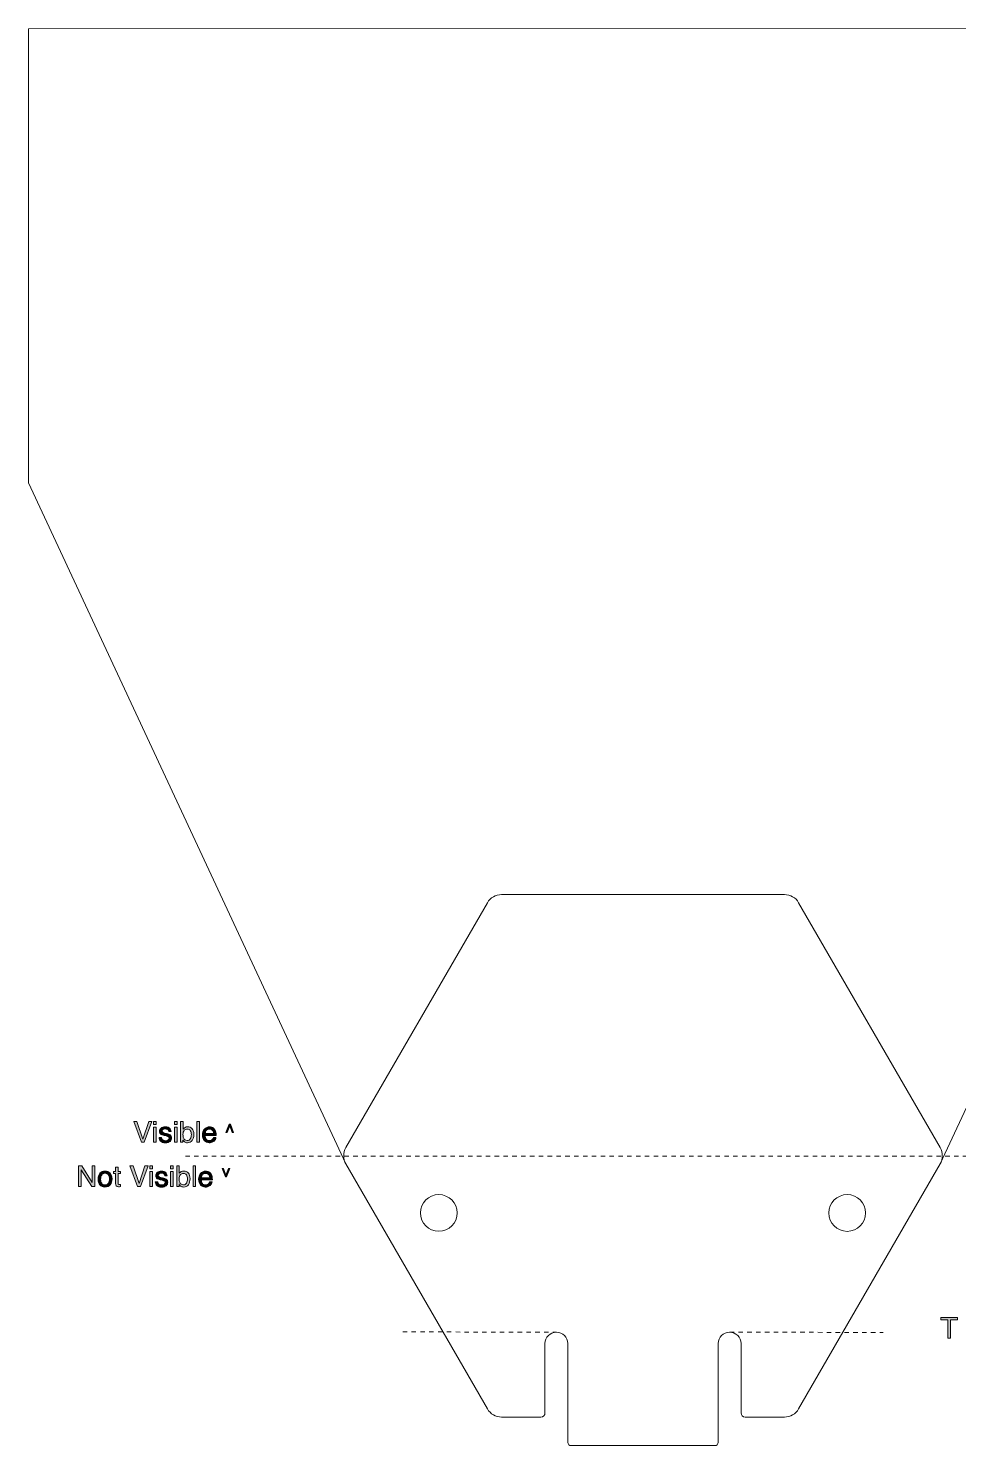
# Model space of a CAD drawing. Header units: millimetres. Extents: x 5.6 to 101.1, y 33.8 to 120.6.
# Drawn here: x 5.6 to 62.6, y 33.8 to 120.6 of the extents above; entities that cross this region are included whole.
import ezdxf

# ---------------------------------------------------------------- set-up
doc = ezdxf.new("R2010")
doc.units = ezdxf.units.MM
doc.linetypes.add('Affinity_exported_lt_1', pattern=[0.540888, 0.270444, -0.270444])
for name, color, linetype in [('Hextension Extended', 7, 'Continuous'), ('Hextension Template', 7, 'Continuous'), ('Mounting Holes', 7, 'Continuous'), ('Text and Guidance', 7, 'Continuous')]:
    doc.layers.add(name, color=color, linetype=linetype)

msp = doc.modelspace()

# ---------------------------------------------------------------- hatches: boundary and pattern name
at = {"layer": 'Text and Guidance', "true_color": 0x0000ff, "transparency": 33554687}
for points in [[(12.25, 53.647), (12.613, 52.569), (12.972, 53.647), (13.164, 53.647), (12.703, 52.382), (12.521, 52.382), (12.06, 53.647)], [(15.926, 53.647), (16.081, 53.647), (16.081, 52.382), (15.926, 52.382)], [(17.971, 53.487), (18.168, 52.984), (18.091, 52.984), (17.936, 53.395), (17.78, 52.984), (17.702, 52.984), (17.9, 53.487)], [(8.68, 50.933), (8.882, 50.933), (9.521, 49.908), (9.521, 50.933), (9.684, 50.933), (9.684, 49.668), (9.492, 49.668), (8.843, 50.692), (8.843, 49.668), (8.68, 49.668)], [(12.015, 50.933), (12.378, 49.856), (12.737, 50.933), (12.929, 50.933), (12.468, 49.668), (12.286, 49.668), (11.825, 50.933)], [(15.691, 50.933), (15.846, 50.933), (15.846, 49.668), (15.691, 49.668)], [(17.664, 50.27), (17.466, 50.774), (17.545, 50.774), (17.701, 50.362), (17.856, 50.774), (17.933, 50.774), (17.736, 50.27)]]:
    msp.add_hatch(color=5, dxfattribs=at).paths.add_polyline_path(points, flags=0)
h = msp.add_hatch(color=5, dxfattribs=at)
h.paths.add_polyline_path([(13.275, 53.3), (13.432, 53.3), (13.432, 52.382), (13.275, 52.382)], flags=0)
h.paths.add_polyline_path([(13.275, 53.647), (13.432, 53.647), (13.432, 53.471), (13.275, 53.471)], flags=0)
h = msp.add_hatch(color=5, dxfattribs=at)
edge = h.paths.add_edge_path(flags=0)
edge.add_spline(control_points=[(13.759, 52.671), (13.763, 52.619), (13.776, 52.58), (13.797, 52.552), (13.836, 52.502), (13.904, 52.477), (14.001, 52.477), (14.058, 52.477), (14.109, 52.49), (14.152, 52.515), (14.196, 52.54), (14.218, 52.578), (14.218, 52.63), (14.218, 52.67), (14.2, 52.7), (14.165, 52.721), (14.143, 52.734), (14.099, 52.748), (14.033, 52.765), (14.033, 52.765), (13.909, 52.796), (13.909, 52.796), (13.831, 52.815), (13.773, 52.837), (13.735, 52.861), (13.669, 52.903), (13.636, 52.961), (13.636, 53.035), (13.636, 53.123), (13.667, 53.193), (13.73, 53.247), (13.793, 53.301), (13.877, 53.328), (13.983, 53.328), (14.122, 53.328), (14.223, 53.287), (14.284, 53.206), (14.323, 53.154), (14.341, 53.098), (14.34, 53.039), (14.34, 53.039), (14.194, 53.039), (14.194, 53.039), (14.191, 53.074), (14.178, 53.106), (14.157, 53.134), (14.121, 53.175), (14.059, 53.195), (13.971, 53.195), (13.913, 53.195), (13.868, 53.184), (13.838, 53.162), (13.808, 53.139), (13.793, 53.11), (13.793, 53.073), (13.793, 53.033), (13.813, 53.001), (13.853, 52.977), (13.876, 52.962), (13.909, 52.95), (13.954, 52.939), (13.954, 52.939), (14.057, 52.914), (14.057, 52.914), (14.168, 52.887), (14.243, 52.861), (14.281, 52.835), (14.341, 52.796), (14.371, 52.734), (14.371, 52.649), (14.371, 52.566), (14.34, 52.496), (14.278, 52.436), (14.215, 52.376), (14.12, 52.346), (13.993, 52.346), (13.856, 52.346), (13.759, 52.377), (13.701, 52.44), (13.644, 52.502), (13.614, 52.579), (13.61, 52.671), (13.61, 52.671), (13.759, 52.671), (13.759, 52.671)], knot_values=[0, 0, 0, 0, 1, 1, 1, 2, 2, 2, 3, 3, 3, 4, 4, 4, 5, 5, 5, 6, 6, 6, 7, 7, 7, 8, 8, 8, 9, 9, 9, 10, 10, 10, 11, 11, 11, 12, 12, 12, 13, 13, 13, 14, 14, 14, 15, 15, 15, 16, 16, 16, 17, 17, 17, 18, 18, 18, 19, 19, 19, 20, 20, 20, 21, 21, 21, 22, 22, 22, 23, 23, 23, 24, 24, 24, 25, 25, 25, 26, 26, 26, 27, 27, 27, 28, 28, 28, 28], degree=3, periodic=1)
h = msp.add_hatch(color=5, dxfattribs=at)
h.paths.add_polyline_path([(14.548, 53.647), (14.706, 53.647), (14.706, 53.471), (14.548, 53.471)], flags=0)
h.paths.add_polyline_path([(14.548, 53.3), (14.706, 53.3), (14.706, 52.382), (14.548, 52.382)], flags=0)
h = msp.add_hatch(color=5, dxfattribs=at)
edge = h.paths.add_edge_path(flags=0)
edge.add_spline(control_points=[(14.928, 53.651), (14.928, 53.651), (15.079, 53.651), (15.079, 53.651), (15.079, 53.651), (15.079, 53.192), (15.079, 53.192), (15.113, 53.236), (15.153, 53.27), (15.2, 53.293), (15.248, 53.316), (15.299, 53.328), (15.354, 53.328), (15.469, 53.328), (15.562, 53.289), (15.633, 53.21), (15.705, 53.131), (15.74, 53.014), (15.74, 52.86), (15.74, 52.715), (15.705, 52.593), (15.635, 52.497), (15.564, 52.401), (15.466, 52.352), (15.341, 52.352), (15.271, 52.352), (15.212, 52.369), (15.163, 52.403), (15.135, 52.423), (15.104, 52.455), (15.071, 52.5), (15.071, 52.5), (15.071, 52.382), (15.071, 52.382), (15.071, 52.382), (14.928, 52.382), (14.928, 52.382), (14.928, 52.382), (14.928, 53.651), (14.928, 53.651)], knot_values=[0, 0, 0, 0, 1, 1, 1, 2, 2, 2, 3, 3, 3, 4, 4, 4, 5, 5, 5, 6, 6, 6, 7, 7, 7, 8, 8, 8, 9, 9, 9, 10, 10, 10, 11, 11, 11, 12, 12, 12, 13, 13, 13, 13], degree=3, periodic=1)
edge = h.paths.add_edge_path(flags=0)
edge.add_spline(control_points=[(15.331, 52.489), (15.415, 52.489), (15.478, 52.523), (15.52, 52.589), (15.561, 52.656), (15.582, 52.744), (15.582, 52.853), (15.582, 52.95), (15.561, 53.03), (15.52, 53.094), (15.478, 53.158), (15.417, 53.189), (15.336, 53.189), (15.265, 53.189), (15.203, 53.163), (15.15, 53.111), (15.097, 53.059), (15.07, 52.973), (15.07, 52.853), (15.07, 52.766), (15.081, 52.696), (15.103, 52.642), (15.144, 52.54), (15.22, 52.489), (15.331, 52.489)], knot_values=[0, 0, 0, 0, 1, 1, 1, 2, 2, 2, 3, 3, 3, 4, 4, 4, 5, 5, 5, 6, 6, 6, 7, 7, 7, 8, 8, 8, 8], degree=3, periodic=1)
h = msp.add_hatch(color=5, dxfattribs=at)
edge = h.paths.add_edge_path(flags=0)
edge.add_spline(control_points=[(16.697, 53.325), (16.763, 53.325), (16.826, 53.309), (16.888, 53.279), (16.949, 53.248), (16.996, 53.208), (17.028, 53.159), (17.059, 53.113), (17.08, 53.059), (17.09, 52.997), (17.099, 52.954), (17.104, 52.886), (17.104, 52.793), (17.104, 52.793), (16.428, 52.793), (16.428, 52.793), (16.431, 52.7), (16.453, 52.625), (16.494, 52.568), (16.535, 52.511), (16.599, 52.483), (16.686, 52.483), (16.767, 52.483), (16.832, 52.51), (16.88, 52.563), (16.907, 52.594), (16.927, 52.63), (16.938, 52.671), (16.938, 52.671), (17.091, 52.671), (17.091, 52.671), (17.087, 52.637), (17.074, 52.599), (17.051, 52.558), (17.028, 52.516), (17.003, 52.482), (16.975, 52.456), (16.928, 52.41), (16.869, 52.379), (16.8, 52.363), (16.763, 52.353), (16.72, 52.349), (16.673, 52.349), (16.558, 52.349), (16.461, 52.391), (16.381, 52.474), (16.301, 52.558), (16.262, 52.675), (16.262, 52.825), (16.262, 52.973), (16.302, 53.094), (16.382, 53.186), (16.462, 53.278), (16.568, 53.325), (16.697, 53.325)], knot_values=[0, 0, 0, 0, 1, 1, 1, 2, 2, 2, 3, 3, 3, 4, 4, 4, 5, 5, 5, 6, 6, 6, 7, 7, 7, 8, 8, 8, 9, 9, 9, 10, 10, 10, 11, 11, 11, 12, 12, 12, 13, 13, 13, 14, 14, 14, 15, 15, 15, 16, 16, 16, 17, 17, 17, 18, 18, 18, 18], degree=3, periodic=1)
edge = h.paths.add_edge_path(flags=0)
edge.add_spline(control_points=[(16.945, 52.916), (16.938, 52.984), (16.924, 53.037), (16.901, 53.077), (16.858, 53.152), (16.787, 53.189), (16.688, 53.189), (16.617, 53.189), (16.557, 53.164), (16.509, 53.112), (16.46, 53.061), (16.435, 52.996), (16.432, 52.916), (16.432, 52.916), (16.945, 52.916), (16.945, 52.916)], knot_values=[0, 0, 0, 0, 1, 1, 1, 2, 2, 2, 3, 3, 3, 4, 4, 4, 5, 5, 5, 5], degree=3, periodic=1)
h = msp.add_hatch(color=5, dxfattribs=at)
edge = h.paths.add_edge_path(flags=0)
edge.add_spline(control_points=[(10.305, 50.617), (10.424, 50.617), (10.524, 50.577), (10.606, 50.498), (10.689, 50.419), (10.73, 50.302), (10.73, 50.149), (10.73, 50), (10.693, 49.877), (10.621, 49.78), (10.549, 49.683), (10.436, 49.634), (10.284, 49.634), (10.157, 49.634), (10.057, 49.677), (9.982, 49.763), (9.907, 49.849), (9.87, 49.964), (9.87, 50.109), (9.87, 50.264), (9.909, 50.387), (9.988, 50.479), (10.067, 50.571), (10.172, 50.617), (10.305, 50.617)], knot_values=[0, 0, 0, 0, 1, 1, 1, 2, 2, 2, 3, 3, 3, 4, 4, 4, 5, 5, 5, 6, 6, 6, 7, 7, 7, 8, 8, 8, 8], degree=3, periodic=1)
edge = h.paths.add_edge_path(flags=0)
edge.add_spline(control_points=[(10.299, 49.768), (10.402, 49.768), (10.472, 49.807), (10.51, 49.885), (10.549, 49.962), (10.568, 50.049), (10.568, 50.144), (10.568, 50.23), (10.554, 50.3), (10.526, 50.354), (10.483, 50.439), (10.407, 50.482), (10.301, 50.482), (10.206, 50.482), (10.137, 50.446), (10.094, 50.373), (10.051, 50.301), (10.029, 50.214), (10.029, 50.112), (10.029, 50.013), (10.051, 49.932), (10.094, 49.866), (10.137, 49.801), (10.205, 49.768), (10.299, 49.768)], knot_values=[0, 0, 0, 0, 1, 1, 1, 2, 2, 2, 3, 3, 3, 4, 4, 4, 5, 5, 5, 6, 6, 6, 7, 7, 7, 8, 8, 8, 8], degree=3, periodic=1)
h = msp.add_hatch(color=5, dxfattribs=at)
edge = h.paths.add_edge_path(flags=0)
edge.add_spline(control_points=[(10.945, 50.848), (10.945, 50.848), (11.102, 50.848), (11.102, 50.848), (11.102, 50.848), (11.102, 50.59), (11.102, 50.59), (11.102, 50.59), (11.249, 50.59), (11.249, 50.59), (11.249, 50.59), (11.249, 50.464), (11.249, 50.464), (11.249, 50.464), (11.102, 50.464), (11.102, 50.464), (11.102, 50.464), (11.102, 49.862), (11.102, 49.862), (11.102, 49.83), (11.113, 49.808), (11.134, 49.797), (11.146, 49.791), (11.167, 49.788), (11.195, 49.788), (11.195, 49.788), (11.219, 49.788), (11.219, 49.788), (11.219, 49.788), (11.249, 49.79), (11.249, 49.79), (11.249, 49.79), (11.249, 49.668), (11.249, 49.668), (11.231, 49.663), (11.213, 49.659), (11.193, 49.657), (11.174, 49.654), (11.153, 49.653), (11.131, 49.653), (11.059, 49.653), (11.009, 49.672), (10.984, 49.709), (10.958, 49.746), (10.945, 49.794), (10.945, 49.853), (10.945, 49.853), (10.945, 50.464), (10.945, 50.464), (10.945, 50.464), (10.82, 50.464), (10.82, 50.464), (10.82, 50.464), (10.82, 50.59), (10.82, 50.59), (10.82, 50.59), (10.945, 50.59), (10.945, 50.59), (10.945, 50.59), (10.945, 50.848), (10.945, 50.848)], knot_values=[0, 0, 0, 0, 1, 1, 1, 2, 2, 2, 3, 3, 3, 4, 4, 4, 5, 5, 5, 6, 6, 6, 7, 7, 7, 8, 8, 8, 9, 9, 9, 10, 10, 10, 11, 11, 11, 12, 12, 12, 13, 13, 13, 14, 14, 14, 15, 15, 15, 16, 16, 16, 17, 17, 17, 18, 18, 18, 19, 19, 19, 20, 20, 20, 20], degree=3, periodic=1)
h = msp.add_hatch(color=5, dxfattribs=at)
h.paths.add_polyline_path([(13.04, 50.933), (13.197, 50.933), (13.197, 50.757), (13.04, 50.757)], flags=0)
h.paths.add_polyline_path([(13.04, 50.586), (13.197, 50.586), (13.197, 49.668), (13.04, 49.668)], flags=0)
h = msp.add_hatch(color=5, dxfattribs=at)
edge = h.paths.add_edge_path(flags=0)
edge.add_spline(control_points=[(13.524, 49.957), (13.528, 49.906), (13.541, 49.866), (13.562, 49.838), (13.601, 49.789), (13.669, 49.764), (13.766, 49.764), (13.823, 49.764), (13.874, 49.776), (13.917, 49.801), (13.961, 49.826), (13.983, 49.865), (13.983, 49.917), (13.983, 49.956), (13.965, 49.987), (13.93, 50.007), (13.908, 50.02), (13.863, 50.035), (13.797, 50.051), (13.797, 50.051), (13.674, 50.082), (13.674, 50.082), (13.596, 50.102), (13.538, 50.124), (13.5, 50.148), (13.434, 50.19), (13.4, 50.248), (13.4, 50.322), (13.4, 50.409), (13.432, 50.48), (13.495, 50.534), (13.558, 50.588), (13.642, 50.615), (13.748, 50.615), (13.887, 50.615), (13.987, 50.574), (14.049, 50.492), (14.087, 50.441), (14.106, 50.385), (14.105, 50.325), (14.105, 50.325), (13.958, 50.325), (13.958, 50.325), (13.956, 50.36), (13.943, 50.392), (13.921, 50.421), (13.886, 50.461), (13.824, 50.482), (13.736, 50.482), (13.678, 50.482), (13.633, 50.471), (13.603, 50.448), (13.573, 50.426), (13.558, 50.396), (13.558, 50.36), (13.558, 50.319), (13.578, 50.287), (13.617, 50.263), (13.64, 50.249), (13.674, 50.236), (13.719, 50.225), (13.719, 50.225), (13.822, 50.2), (13.822, 50.2), (13.933, 50.173), (14.008, 50.147), (14.045, 50.122), (14.106, 50.082), (14.136, 50.02), (14.136, 49.935), (14.136, 49.853), (14.105, 49.782), (14.042, 49.722), (13.98, 49.663), (13.885, 49.633), (13.758, 49.633), (13.621, 49.633), (13.523, 49.664), (13.466, 49.726), (13.409, 49.788), (13.379, 49.865), (13.375, 49.957), (13.375, 49.957), (13.524, 49.957), (13.524, 49.957)], knot_values=[0, 0, 0, 0, 1, 1, 1, 2, 2, 2, 3, 3, 3, 4, 4, 4, 5, 5, 5, 6, 6, 6, 7, 7, 7, 8, 8, 8, 9, 9, 9, 10, 10, 10, 11, 11, 11, 12, 12, 12, 13, 13, 13, 14, 14, 14, 15, 15, 15, 16, 16, 16, 17, 17, 17, 18, 18, 18, 19, 19, 19, 20, 20, 20, 21, 21, 21, 22, 22, 22, 23, 23, 23, 24, 24, 24, 25, 25, 25, 26, 26, 26, 27, 27, 27, 28, 28, 28, 28], degree=3, periodic=1)
h = msp.add_hatch(color=5, dxfattribs=at)
h.paths.add_polyline_path([(14.313, 50.586), (14.471, 50.586), (14.471, 49.668), (14.313, 49.668)], flags=0)
h.paths.add_polyline_path([(14.313, 50.933), (14.471, 50.933), (14.471, 50.757), (14.313, 50.757)], flags=0)
h = msp.add_hatch(color=5, dxfattribs=at)
edge = h.paths.add_edge_path(flags=0)
edge.add_spline(control_points=[(14.693, 50.937), (14.693, 50.937), (14.844, 50.937), (14.844, 50.937), (14.844, 50.937), (14.844, 50.478), (14.844, 50.478), (14.878, 50.523), (14.918, 50.556), (14.965, 50.58), (15.012, 50.603), (15.064, 50.615), (15.119, 50.615), (15.233, 50.615), (15.327, 50.575), (15.398, 50.496), (15.47, 50.417), (15.505, 50.301), (15.505, 50.147), (15.505, 50.001), (15.47, 49.88), (15.399, 49.783), (15.329, 49.687), (15.231, 49.639), (15.106, 49.639), (15.036, 49.639), (14.977, 49.656), (14.928, 49.689), (14.9, 49.71), (14.869, 49.742), (14.836, 49.786), (14.836, 49.786), (14.836, 49.668), (14.836, 49.668), (14.836, 49.668), (14.693, 49.668), (14.693, 49.668), (14.693, 49.668), (14.693, 50.937), (14.693, 50.937)], knot_values=[0, 0, 0, 0, 1, 1, 1, 2, 2, 2, 3, 3, 3, 4, 4, 4, 5, 5, 5, 6, 6, 6, 7, 7, 7, 8, 8, 8, 9, 9, 9, 10, 10, 10, 11, 11, 11, 12, 12, 12, 13, 13, 13, 13], degree=3, periodic=1)
edge = h.paths.add_edge_path(flags=0)
edge.add_spline(control_points=[(15.096, 49.776), (15.18, 49.776), (15.243, 49.809), (15.284, 49.876), (15.326, 49.942), (15.347, 50.03), (15.347, 50.139), (15.347, 50.236), (15.326, 50.317), (15.284, 50.38), (15.243, 50.444), (15.181, 50.476), (15.101, 50.476), (15.03, 50.476), (14.968, 50.45), (14.915, 50.397), (14.862, 50.345), (14.835, 50.259), (14.835, 50.139), (14.835, 50.052), (14.846, 49.982), (14.868, 49.928), (14.909, 49.826), (14.985, 49.776), (15.096, 49.776)], knot_values=[0, 0, 0, 0, 1, 1, 1, 2, 2, 2, 3, 3, 3, 4, 4, 4, 5, 5, 5, 6, 6, 6, 7, 7, 7, 8, 8, 8, 8], degree=3, periodic=1)
h = msp.add_hatch(color=5, dxfattribs=at)
edge = h.paths.add_edge_path(flags=0)
edge.add_spline(control_points=[(16.462, 50.611), (16.528, 50.611), (16.591, 50.596), (16.653, 50.565), (16.714, 50.534), (16.761, 50.495), (16.793, 50.446), (16.824, 50.399), (16.845, 50.345), (16.855, 50.283), (16.864, 50.24), (16.869, 50.173), (16.869, 50.08), (16.869, 50.08), (16.193, 50.08), (16.193, 50.08), (16.196, 49.986), (16.218, 49.911), (16.259, 49.854), (16.3, 49.798), (16.364, 49.77), (16.451, 49.77), (16.532, 49.77), (16.597, 49.796), (16.645, 49.85), (16.672, 49.881), (16.692, 49.917), (16.703, 49.957), (16.703, 49.957), (16.856, 49.957), (16.856, 49.957), (16.852, 49.923), (16.838, 49.886), (16.816, 49.844), (16.793, 49.802), (16.768, 49.768), (16.74, 49.742), (16.692, 49.696), (16.634, 49.665), (16.565, 49.649), (16.527, 49.64), (16.485, 49.635), (16.438, 49.635), (16.323, 49.635), (16.226, 49.677), (16.146, 49.761), (16.066, 49.844), (16.026, 49.961), (16.026, 50.112), (16.026, 50.26), (16.067, 50.38), (16.147, 50.472), (16.227, 50.565), (16.332, 50.611), (16.462, 50.611)], knot_values=[0, 0, 0, 0, 1, 1, 1, 2, 2, 2, 3, 3, 3, 4, 4, 4, 5, 5, 5, 6, 6, 6, 7, 7, 7, 8, 8, 8, 9, 9, 9, 10, 10, 10, 11, 11, 11, 12, 12, 12, 13, 13, 13, 14, 14, 14, 15, 15, 15, 16, 16, 16, 17, 17, 17, 18, 18, 18, 18], degree=3, periodic=1)
edge = h.paths.add_edge_path(flags=0)
edge.add_spline(control_points=[(16.709, 50.203), (16.703, 50.27), (16.688, 50.324), (16.665, 50.364), (16.623, 50.439), (16.552, 50.476), (16.453, 50.476), (16.382, 50.476), (16.322, 50.45), (16.274, 50.399), (16.225, 50.347), (16.2, 50.282), (16.197, 50.203), (16.197, 50.203), (16.709, 50.203), (16.709, 50.203)], knot_values=[0, 0, 0, 0, 1, 1, 1, 2, 2, 2, 3, 3, 3, 4, 4, 4, 5, 5, 5, 5], degree=3, periodic=1)
at = {"layer": 'Text and Guidance', "true_color": 0x000080, "transparency": 33554687}
msp.add_hatch(color=176, dxfattribs=at).paths.add_polyline_path([(62.483, 41.657), (62.483, 41.507), (62.057, 41.507), (62.057, 40.392), (61.883, 40.392), (61.883, 41.507), (61.457, 41.507), (61.457, 41.657)], flags=0)

# ---------------------------------------------------------------- linework, layer by layer
at = {"layer": 'Hextension Extended', "color": 153, "linetype": 'Continuous', "lineweight": 5, "true_color": 0x5994dc}
msp.add_open_spline([(5.605, 120.575), (5.605, 120.575), (5.605, 92.775), (5.605, 92.775), (5.605, 92.775), (25.044, 51.05), (25.044, 51.05), (25.044, 51.05), (33.704, 36.05), (33.704, 36.05), (33.882, 35.74), (34.213, 35.55), (34.57, 35.55), (34.57, 35.55), (36.98, 35.55), (36.98, 35.55), (37.118, 35.55), (37.23, 35.662), (37.23, 35.8), (37.23, 35.8), (37.23, 40.05), (37.23, 40.05), (37.23, 40.436), (37.543, 40.75), (37.93, 40.75), (38.317, 40.75), (38.63, 40.436), (38.63, 40.05), (38.63, 40.05), (38.63, 34), (38.63, 34), (38.63, 33.889), (38.72, 33.8), (38.83, 33.8), (38.83, 33.8), (47.63, 33.8), (47.63, 33.8), (47.741, 33.8), (47.83, 33.889), (47.83, 34), (47.83, 34), (47.83, 40.05), (47.83, 40.05), (47.83, 40.436), (48.143, 40.75), (48.53, 40.75), (48.917, 40.75), (49.23, 40.436), (49.23, 40.05), (49.23, 40.05), (49.23, 35.8), (49.23, 35.8), (49.23, 35.662), (49.342, 35.55), (49.48, 35.55), (49.48, 35.55), (51.89, 35.55), (51.89, 35.55), (52.248, 35.55), (52.578, 35.74), (52.756, 36.05), (52.756, 36.05), (61.417, 51.05), (61.417, 51.05), (61.417, 51.05), (80.93, 92.8), (80.93, 92.8), (80.93, 92.8), (80.93, 120.6), (80.93, 120.6), (80.93, 120.6), (5.605, 120.575), (5.605, 120.575)], degree=3, knots=[0, 0, 0, 0, 1, 1, 1, 2, 2, 2, 3, 3, 3, 4, 4, 4, 5, 5, 5, 6, 6, 6, 7, 7, 7, 8, 8, 8, 9, 9, 9, 10, 10, 10, 11, 11, 11, 12, 12, 12, 13, 13, 13, 14, 14, 14, 15, 15, 15, 16, 16, 16, 17, 17, 17, 18, 18, 18, 19, 19, 19, 20, 20, 20, 21, 21, 21, 22, 22, 22, 23, 23, 23, 24, 24, 24, 24], dxfattribs=at)
at = {"layer": 'Hextension Template', "color": 16, "linetype": 'Continuous', "lineweight": 5, "true_color": 0x800000}
msp.add_lwpolyline([(37.229, 35.8), (37.229, 40.05)], dxfattribs=at)
msp.add_open_spline([(37.23, 40.05), (37.23, 40.436), (37.543, 40.75), (37.93, 40.75), (38.317, 40.75), (38.63, 40.436), (38.63, 40.05), (38.63, 40.05), (38.63, 34), (38.63, 34), (38.63, 33.889), (38.72, 33.8), (38.83, 33.8), (38.83, 33.8), (47.63, 33.8), (47.63, 33.8), (47.741, 33.8), (47.83, 33.889), (47.83, 34), (47.83, 34), (47.83, 40.05), (47.83, 40.05), (47.83, 40.436), (48.143, 40.75), (48.53, 40.75), (48.917, 40.75), (49.23, 40.436), (49.23, 40.05), (49.23, 40.05), (49.23, 35.8), (49.23, 35.8), (49.23, 35.662), (49.342, 35.55), (49.48, 35.55), (49.48, 35.55), (51.89, 35.55), (51.89, 35.55), (52.248, 35.55), (52.578, 35.74), (52.756, 36.05), (52.756, 36.05), (61.417, 51.05), (61.417, 51.05), (61.595, 51.359), (61.595, 51.74), (61.417, 52.05), (61.417, 52.05), (52.756, 67.05), (52.756, 67.05), (52.578, 67.359), (52.248, 67.55), (51.89, 67.55), (51.89, 67.55), (34.57, 67.55), (34.57, 67.55), (34.213, 67.55), (33.882, 67.359), (33.704, 67.05), (33.704, 67.05), (25.044, 52.05), (25.044, 52.05), (24.865, 51.74), (24.865, 51.359), (25.044, 51.05), (25.044, 51.05), (33.704, 36.05), (33.704, 36.05), (33.882, 35.74), (34.213, 35.55), (34.57, 35.55), (34.57, 35.55), (36.98, 35.55), (36.98, 35.55), (37.118, 35.55), (37.23, 35.662), (37.23, 35.8), (37.23, 35.8), (37.23, 40.05), (37.23, 40.05)], degree=3, knots=[0, 0, 0, 0, 1, 1, 1, 2, 2, 2, 3, 3, 3, 4, 4, 4, 5, 5, 5, 6, 6, 6, 7, 7, 7, 8, 8, 8, 9, 9, 9, 10, 10, 10, 11, 11, 11, 12, 12, 12, 13, 13, 13, 14, 14, 14, 15, 15, 15, 16, 16, 16, 17, 17, 17, 18, 18, 18, 19, 19, 19, 20, 20, 20, 21, 21, 21, 22, 22, 22, 23, 23, 23, 24, 24, 24, 25, 25, 25, 26, 26, 26, 26], dxfattribs=at)
at = {"layer": 'Mounting Holes', "color": 6, "linetype": 'Continuous', "lineweight": 5, "true_color": 0xff00ff}
for points in [[(30.73, 49.177), (31.351, 49.177), (31.855, 48.673), (31.855, 48.052), (31.855, 47.432), (31.351, 46.927), (30.73, 46.927), (30.109, 46.927), (29.605, 47.432), (29.605, 48.052), (29.605, 48.673), (30.109, 49.177), (30.73, 49.177)], [(55.73, 49.175), (56.351, 49.175), (56.855, 48.671), (56.855, 48.05), (56.855, 47.429), (56.351, 46.925), (55.73, 46.925), (55.109, 46.925), (54.605, 47.429), (54.605, 48.05), (54.605, 48.671), (55.109, 49.175), (55.73, 49.175)]]:
    msp.add_open_spline(points, degree=3, knots=[0, 0, 0, 0, 1, 1, 1, 2, 2, 2, 3, 3, 3, 4, 4, 4, 4], dxfattribs=at)
at = {"layer": 'Text and Guidance', "color": 5, "linetype": 'Continuous', "lineweight": 0, "true_color": 0x0000ff}
for points in [[(12.25, 53.647), (12.613, 52.569), (12.972, 53.647), (13.164, 53.647), (12.703, 52.382), (12.521, 52.382), (12.06, 53.647), (12.25, 53.647)], [(13.275, 53.647), (13.432, 53.647), (13.432, 53.471), (13.275, 53.471), (13.275, 53.647)], [(13.275, 53.3), (13.432, 53.3), (13.432, 52.382), (13.275, 52.382), (13.275, 53.3)], [(14.548, 53.647), (14.706, 53.647), (14.706, 53.471), (14.548, 53.471), (14.548, 53.647)], [(14.548, 53.3), (14.706, 53.3), (14.706, 52.382), (14.548, 52.382), (14.548, 53.3)], [(15.926, 53.647), (16.081, 53.647), (16.081, 52.382), (15.926, 52.382), (15.926, 53.647)], [(17.971, 53.487), (18.168, 52.984), (18.091, 52.984), (17.936, 53.395), (17.78, 52.984), (17.702, 52.984), (17.9, 53.487), (17.971, 53.487)], [(8.68, 50.933), (8.882, 50.933), (9.521, 49.908), (9.521, 50.933), (9.684, 50.933), (9.684, 49.668), (9.492, 49.668), (8.843, 50.692), (8.843, 49.668), (8.68, 49.668), (8.68, 50.933)], [(12.015, 50.933), (12.378, 49.856), (12.737, 50.933), (12.929, 50.933), (12.468, 49.668), (12.286, 49.668), (11.825, 50.933), (12.015, 50.933)], [(13.04, 50.933), (13.197, 50.933), (13.197, 50.757), (13.04, 50.757), (13.04, 50.933)], [(13.04, 50.586), (13.197, 50.586), (13.197, 49.668), (13.04, 49.668), (13.04, 50.586)], [(14.313, 50.933), (14.471, 50.933), (14.471, 50.757), (14.313, 50.757), (14.313, 50.933)], [(14.313, 50.586), (14.471, 50.586), (14.471, 49.668), (14.313, 49.668), (14.313, 50.586)], [(15.691, 50.933), (15.846, 50.933), (15.846, 49.668), (15.691, 49.668), (15.691, 50.933)], [(17.664, 50.27), (17.466, 50.774), (17.545, 50.774), (17.701, 50.362), (17.856, 50.774), (17.933, 50.774), (17.736, 50.27), (17.664, 50.27)]]:
    msp.add_lwpolyline(points, close=True, dxfattribs=at)
at = {"layer": 'Text and Guidance', "color": 5, "linetype": 'Affinity_exported_lt_1', "lineweight": 9, "true_color": 0x0000ff}
msp.add_lwpolyline([(15.217, 51.522), (71.243, 51.522)], dxfattribs=at)
at = {"layer": 'Text and Guidance', "color": 176, "linetype": 'Continuous', "lineweight": 0, "true_color": 0x000080}
msp.add_lwpolyline([(62.483, 41.657), (62.483, 41.507), (62.057, 41.507), (62.057, 40.392), (61.883, 40.392), (61.883, 41.507), (61.457, 41.507), (61.457, 41.657), (62.483, 41.657)], close=True, dxfattribs=at)
at = {"layer": 'Text and Guidance', "color": 176, "linetype": 'Affinity_exported_lt_1', "lineweight": 9, "true_color": 0x000080}
for points in [[(28.521, 40.766), (37.93, 40.75)], [(48.53, 40.75), (57.939, 40.733)]]:
    msp.add_lwpolyline(points, dxfattribs=at)
at = {"layer": 'Text and Guidance', "color": 5, "linetype": 'Continuous', "lineweight": 0, "true_color": 0x0000ff}
for points, knots in [([(13.759, 52.671), (13.763, 52.619), (13.776, 52.58), (13.797, 52.552), (13.836, 52.502), (13.904, 52.477), (14.001, 52.477), (14.058, 52.477), (14.109, 52.49), (14.152, 52.515), (14.196, 52.54), (14.218, 52.578), (14.218, 52.63), (14.218, 52.67), (14.2, 52.7), (14.165, 52.721), (14.143, 52.734), (14.099, 52.748), (14.033, 52.765), (14.033, 52.765), (13.909, 52.796), (13.909, 52.796), (13.831, 52.815), (13.773, 52.837), (13.735, 52.861), (13.669, 52.903), (13.636, 52.961), (13.636, 53.035), (13.636, 53.123), (13.667, 53.193), (13.73, 53.247), (13.793, 53.301), (13.877, 53.328), (13.983, 53.328), (14.122, 53.328), (14.223, 53.287), (14.284, 53.206), (14.323, 53.154), (14.341, 53.098), (14.34, 53.039), (14.34, 53.039), (14.194, 53.039), (14.194, 53.039), (14.191, 53.074), (14.178, 53.106), (14.157, 53.134), (14.121, 53.175), (14.059, 53.195), (13.971, 53.195), (13.913, 53.195), (13.868, 53.184), (13.838, 53.162), (13.808, 53.139), (13.793, 53.11), (13.793, 53.073), (13.793, 53.033), (13.813, 53.001), (13.853, 52.977), (13.876, 52.962), (13.909, 52.95), (13.954, 52.939), (13.954, 52.939), (14.057, 52.914), (14.057, 52.914), (14.168, 52.887), (14.243, 52.861), (14.281, 52.835), (14.341, 52.796), (14.371, 52.734), (14.371, 52.649), (14.371, 52.566), (14.34, 52.496), (14.278, 52.436), (14.215, 52.376), (14.12, 52.346), (13.993, 52.346), (13.856, 52.346), (13.759, 52.377), (13.701, 52.44), (13.644, 52.502), (13.614, 52.579), (13.61, 52.671), (13.61, 52.671), (13.759, 52.671), (13.759, 52.671)], [0, 0, 0, 0, 1, 1, 1, 2, 2, 2, 3, 3, 3, 4, 4, 4, 5, 5, 5, 6, 6, 6, 7, 7, 7, 8, 8, 8, 9, 9, 9, 10, 10, 10, 11, 11, 11, 12, 12, 12, 13, 13, 13, 14, 14, 14, 15, 15, 15, 16, 16, 16, 17, 17, 17, 18, 18, 18, 19, 19, 19, 20, 20, 20, 21, 21, 21, 22, 22, 22, 23, 23, 23, 24, 24, 24, 25, 25, 25, 26, 26, 26, 27, 27, 27, 28, 28, 28, 28]), ([(14.928, 53.651), (14.928, 53.651), (15.079, 53.651), (15.079, 53.651), (15.079, 53.651), (15.079, 53.192), (15.079, 53.192), (15.113, 53.236), (15.153, 53.27), (15.2, 53.293), (15.248, 53.316), (15.299, 53.328), (15.354, 53.328), (15.469, 53.328), (15.562, 53.289), (15.633, 53.21), (15.705, 53.131), (15.74, 53.014), (15.74, 52.86), (15.74, 52.715), (15.705, 52.593), (15.635, 52.497), (15.564, 52.401), (15.466, 52.352), (15.341, 52.352), (15.271, 52.352), (15.212, 52.369), (15.163, 52.403), (15.135, 52.423), (15.104, 52.455), (15.071, 52.5), (15.071, 52.5), (15.071, 52.382), (15.071, 52.382), (15.071, 52.382), (14.928, 52.382), (14.928, 52.382), (14.928, 52.382), (14.928, 53.651), (14.928, 53.651)], [0, 0, 0, 0, 1, 1, 1, 2, 2, 2, 3, 3, 3, 4, 4, 4, 5, 5, 5, 6, 6, 6, 7, 7, 7, 8, 8, 8, 9, 9, 9, 10, 10, 10, 11, 11, 11, 12, 12, 12, 13, 13, 13, 13]), ([(15.331, 52.489), (15.415, 52.489), (15.478, 52.523), (15.52, 52.589), (15.561, 52.656), (15.582, 52.744), (15.582, 52.853), (15.582, 52.95), (15.561, 53.03), (15.52, 53.094), (15.478, 53.158), (15.417, 53.189), (15.336, 53.189), (15.265, 53.189), (15.203, 53.163), (15.15, 53.111), (15.097, 53.059), (15.07, 52.973), (15.07, 52.853), (15.07, 52.766), (15.081, 52.696), (15.103, 52.642), (15.144, 52.54), (15.22, 52.489), (15.331, 52.489)], [0, 0, 0, 0, 1, 1, 1, 2, 2, 2, 3, 3, 3, 4, 4, 4, 5, 5, 5, 6, 6, 6, 7, 7, 7, 8, 8, 8, 8]), ([(16.697, 53.325), (16.763, 53.325), (16.826, 53.309), (16.888, 53.279), (16.949, 53.248), (16.996, 53.208), (17.028, 53.159), (17.059, 53.113), (17.08, 53.059), (17.09, 52.997), (17.099, 52.954), (17.104, 52.886), (17.104, 52.793), (17.104, 52.793), (16.428, 52.793), (16.428, 52.793), (16.431, 52.7), (16.453, 52.625), (16.494, 52.568), (16.535, 52.511), (16.599, 52.483), (16.686, 52.483), (16.767, 52.483), (16.832, 52.51), (16.88, 52.563), (16.907, 52.594), (16.927, 52.63), (16.938, 52.671), (16.938, 52.671), (17.091, 52.671), (17.091, 52.671), (17.087, 52.637), (17.074, 52.599), (17.051, 52.558), (17.028, 52.516), (17.003, 52.482), (16.975, 52.456), (16.928, 52.41), (16.869, 52.379), (16.8, 52.363), (16.763, 52.353), (16.72, 52.349), (16.673, 52.349), (16.558, 52.349), (16.461, 52.391), (16.381, 52.474), (16.301, 52.558), (16.262, 52.675), (16.262, 52.825), (16.262, 52.973), (16.302, 53.094), (16.382, 53.186), (16.462, 53.278), (16.568, 53.325), (16.697, 53.325)], [0, 0, 0, 0, 1, 1, 1, 2, 2, 2, 3, 3, 3, 4, 4, 4, 5, 5, 5, 6, 6, 6, 7, 7, 7, 8, 8, 8, 9, 9, 9, 10, 10, 10, 11, 11, 11, 12, 12, 12, 13, 13, 13, 14, 14, 14, 15, 15, 15, 16, 16, 16, 17, 17, 17, 18, 18, 18, 18]), ([(16.945, 52.916), (16.938, 52.984), (16.924, 53.037), (16.901, 53.077), (16.858, 53.152), (16.787, 53.189), (16.688, 53.189), (16.617, 53.189), (16.557, 53.164), (16.509, 53.112), (16.46, 53.061), (16.435, 52.996), (16.432, 52.916), (16.432, 52.916), (16.945, 52.916), (16.945, 52.916)], [0, 0, 0, 0, 1, 1, 1, 2, 2, 2, 3, 3, 3, 4, 4, 4, 5, 5, 5, 5]), ([(10.305, 50.617), (10.424, 50.617), (10.524, 50.577), (10.606, 50.498), (10.689, 50.419), (10.73, 50.302), (10.73, 50.149), (10.73, 50), (10.693, 49.877), (10.621, 49.78), (10.549, 49.683), (10.436, 49.634), (10.284, 49.634), (10.157, 49.634), (10.057, 49.677), (9.982, 49.763), (9.907, 49.849), (9.87, 49.964), (9.87, 50.109), (9.87, 50.264), (9.909, 50.387), (9.988, 50.479), (10.067, 50.571), (10.172, 50.617), (10.305, 50.617)], [0, 0, 0, 0, 1, 1, 1, 2, 2, 2, 3, 3, 3, 4, 4, 4, 5, 5, 5, 6, 6, 6, 7, 7, 7, 8, 8, 8, 8]), ([(10.299, 49.768), (10.402, 49.768), (10.472, 49.807), (10.51, 49.885), (10.549, 49.962), (10.568, 50.049), (10.568, 50.144), (10.568, 50.23), (10.554, 50.3), (10.526, 50.354), (10.483, 50.439), (10.407, 50.482), (10.301, 50.482), (10.206, 50.482), (10.137, 50.446), (10.094, 50.373), (10.051, 50.301), (10.029, 50.214), (10.029, 50.112), (10.029, 50.013), (10.051, 49.932), (10.094, 49.866), (10.137, 49.801), (10.205, 49.768), (10.299, 49.768)], [0, 0, 0, 0, 1, 1, 1, 2, 2, 2, 3, 3, 3, 4, 4, 4, 5, 5, 5, 6, 6, 6, 7, 7, 7, 8, 8, 8, 8]), ([(10.945, 50.848), (10.945, 50.848), (11.102, 50.848), (11.102, 50.848), (11.102, 50.848), (11.102, 50.59), (11.102, 50.59), (11.102, 50.59), (11.249, 50.59), (11.249, 50.59), (11.249, 50.59), (11.249, 50.464), (11.249, 50.464), (11.249, 50.464), (11.102, 50.464), (11.102, 50.464), (11.102, 50.464), (11.102, 49.862), (11.102, 49.862), (11.102, 49.83), (11.113, 49.808), (11.134, 49.797), (11.146, 49.791), (11.167, 49.788), (11.195, 49.788), (11.195, 49.788), (11.219, 49.788), (11.219, 49.788), (11.219, 49.788), (11.249, 49.79), (11.249, 49.79), (11.249, 49.79), (11.249, 49.668), (11.249, 49.668), (11.231, 49.663), (11.213, 49.659), (11.193, 49.657), (11.174, 49.654), (11.153, 49.653), (11.131, 49.653), (11.059, 49.653), (11.009, 49.672), (10.984, 49.709), (10.958, 49.746), (10.945, 49.794), (10.945, 49.853), (10.945, 49.853), (10.945, 50.464), (10.945, 50.464), (10.945, 50.464), (10.82, 50.464), (10.82, 50.464), (10.82, 50.464), (10.82, 50.59), (10.82, 50.59), (10.82, 50.59), (10.945, 50.59), (10.945, 50.59), (10.945, 50.59), (10.945, 50.848), (10.945, 50.848)], [0, 0, 0, 0, 1, 1, 1, 2, 2, 2, 3, 3, 3, 4, 4, 4, 5, 5, 5, 6, 6, 6, 7, 7, 7, 8, 8, 8, 9, 9, 9, 10, 10, 10, 11, 11, 11, 12, 12, 12, 13, 13, 13, 14, 14, 14, 15, 15, 15, 16, 16, 16, 17, 17, 17, 18, 18, 18, 19, 19, 19, 20, 20, 20, 20]), ([(13.524, 49.957), (13.528, 49.906), (13.541, 49.866), (13.562, 49.838), (13.601, 49.789), (13.669, 49.764), (13.766, 49.764), (13.823, 49.764), (13.874, 49.776), (13.917, 49.801), (13.961, 49.826), (13.983, 49.865), (13.983, 49.917), (13.983, 49.956), (13.965, 49.987), (13.93, 50.007), (13.908, 50.02), (13.863, 50.035), (13.797, 50.051), (13.797, 50.051), (13.674, 50.082), (13.674, 50.082), (13.596, 50.102), (13.538, 50.124), (13.5, 50.148), (13.434, 50.19), (13.4, 50.248), (13.4, 50.322), (13.4, 50.409), (13.432, 50.48), (13.495, 50.534), (13.558, 50.588), (13.642, 50.615), (13.748, 50.615), (13.887, 50.615), (13.987, 50.574), (14.049, 50.492), (14.087, 50.441), (14.106, 50.385), (14.105, 50.325), (14.105, 50.325), (13.958, 50.325), (13.958, 50.325), (13.956, 50.36), (13.943, 50.392), (13.921, 50.421), (13.886, 50.461), (13.824, 50.482), (13.736, 50.482), (13.678, 50.482), (13.633, 50.471), (13.603, 50.448), (13.573, 50.426), (13.558, 50.396), (13.558, 50.36), (13.558, 50.319), (13.578, 50.287), (13.617, 50.263), (13.64, 50.249), (13.674, 50.236), (13.719, 50.225), (13.719, 50.225), (13.822, 50.2), (13.822, 50.2), (13.933, 50.173), (14.008, 50.147), (14.045, 50.122), (14.106, 50.082), (14.136, 50.02), (14.136, 49.935), (14.136, 49.853), (14.105, 49.782), (14.042, 49.722), (13.98, 49.663), (13.885, 49.633), (13.758, 49.633), (13.621, 49.633), (13.523, 49.664), (13.466, 49.726), (13.409, 49.788), (13.379, 49.865), (13.375, 49.957), (13.375, 49.957), (13.524, 49.957), (13.524, 49.957)], [0, 0, 0, 0, 1, 1, 1, 2, 2, 2, 3, 3, 3, 4, 4, 4, 5, 5, 5, 6, 6, 6, 7, 7, 7, 8, 8, 8, 9, 9, 9, 10, 10, 10, 11, 11, 11, 12, 12, 12, 13, 13, 13, 14, 14, 14, 15, 15, 15, 16, 16, 16, 17, 17, 17, 18, 18, 18, 19, 19, 19, 20, 20, 20, 21, 21, 21, 22, 22, 22, 23, 23, 23, 24, 24, 24, 25, 25, 25, 26, 26, 26, 27, 27, 27, 28, 28, 28, 28]), ([(14.693, 50.937), (14.693, 50.937), (14.844, 50.937), (14.844, 50.937), (14.844, 50.937), (14.844, 50.478), (14.844, 50.478), (14.878, 50.523), (14.918, 50.556), (14.965, 50.58), (15.012, 50.603), (15.064, 50.615), (15.119, 50.615), (15.233, 50.615), (15.327, 50.575), (15.398, 50.496), (15.47, 50.417), (15.505, 50.301), (15.505, 50.147), (15.505, 50.001), (15.47, 49.88), (15.399, 49.783), (15.329, 49.687), (15.231, 49.639), (15.106, 49.639), (15.036, 49.639), (14.977, 49.656), (14.928, 49.689), (14.9, 49.71), (14.869, 49.742), (14.836, 49.786), (14.836, 49.786), (14.836, 49.668), (14.836, 49.668), (14.836, 49.668), (14.693, 49.668), (14.693, 49.668), (14.693, 49.668), (14.693, 50.937), (14.693, 50.937)], [0, 0, 0, 0, 1, 1, 1, 2, 2, 2, 3, 3, 3, 4, 4, 4, 5, 5, 5, 6, 6, 6, 7, 7, 7, 8, 8, 8, 9, 9, 9, 10, 10, 10, 11, 11, 11, 12, 12, 12, 13, 13, 13, 13]), ([(15.096, 49.776), (15.18, 49.776), (15.243, 49.809), (15.284, 49.876), (15.326, 49.942), (15.347, 50.03), (15.347, 50.139), (15.347, 50.236), (15.326, 50.317), (15.284, 50.38), (15.243, 50.444), (15.181, 50.476), (15.101, 50.476), (15.03, 50.476), (14.968, 50.45), (14.915, 50.397), (14.862, 50.345), (14.835, 50.259), (14.835, 50.139), (14.835, 50.052), (14.846, 49.982), (14.868, 49.928), (14.909, 49.826), (14.985, 49.776), (15.096, 49.776)], [0, 0, 0, 0, 1, 1, 1, 2, 2, 2, 3, 3, 3, 4, 4, 4, 5, 5, 5, 6, 6, 6, 7, 7, 7, 8, 8, 8, 8]), ([(16.462, 50.611), (16.528, 50.611), (16.591, 50.596), (16.653, 50.565), (16.714, 50.534), (16.761, 50.495), (16.793, 50.446), (16.824, 50.399), (16.845, 50.345), (16.855, 50.283), (16.864, 50.24), (16.869, 50.173), (16.869, 50.08), (16.869, 50.08), (16.193, 50.08), (16.193, 50.08), (16.196, 49.986), (16.218, 49.911), (16.259, 49.854), (16.3, 49.798), (16.364, 49.77), (16.451, 49.77), (16.532, 49.77), (16.597, 49.796), (16.645, 49.85), (16.672, 49.881), (16.692, 49.917), (16.703, 49.957), (16.703, 49.957), (16.856, 49.957), (16.856, 49.957), (16.852, 49.923), (16.838, 49.886), (16.816, 49.844), (16.793, 49.802), (16.768, 49.768), (16.74, 49.742), (16.692, 49.696), (16.634, 49.665), (16.565, 49.649), (16.527, 49.64), (16.485, 49.635), (16.438, 49.635), (16.323, 49.635), (16.226, 49.677), (16.146, 49.761), (16.066, 49.844), (16.026, 49.961), (16.026, 50.112), (16.026, 50.26), (16.067, 50.38), (16.147, 50.472), (16.227, 50.565), (16.332, 50.611), (16.462, 50.611)], [0, 0, 0, 0, 1, 1, 1, 2, 2, 2, 3, 3, 3, 4, 4, 4, 5, 5, 5, 6, 6, 6, 7, 7, 7, 8, 8, 8, 9, 9, 9, 10, 10, 10, 11, 11, 11, 12, 12, 12, 13, 13, 13, 14, 14, 14, 15, 15, 15, 16, 16, 16, 17, 17, 17, 18, 18, 18, 18]), ([(16.709, 50.203), (16.703, 50.27), (16.688, 50.324), (16.665, 50.364), (16.623, 50.439), (16.552, 50.476), (16.453, 50.476), (16.382, 50.476), (16.322, 50.45), (16.274, 50.399), (16.225, 50.347), (16.2, 50.282), (16.197, 50.203), (16.197, 50.203), (16.709, 50.203), (16.709, 50.203)], [0, 0, 0, 0, 1, 1, 1, 2, 2, 2, 3, 3, 3, 4, 4, 4, 5, 5, 5, 5])]:
    msp.add_open_spline(points, degree=3, knots=knots, dxfattribs=at)

doc.saveas('drawing.dxf')
